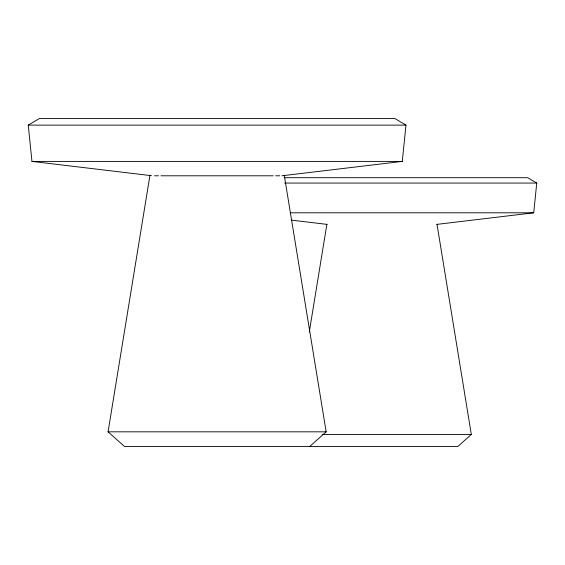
<?xml version="1.0" encoding="UTF-8"?>
<svg xmlns="http://www.w3.org/2000/svg" width="565" height="565" viewBox="0 0 565 565"><rect width="100%" height="100%" fill="white"/><g stroke="black" fill="none" stroke-linecap="round" stroke-linejoin="round"><path stroke-width="0.85" d="M281.921 175.793L402.273 161.406L405.981 125.119L394.864 118.586L39.359 118.586L28.25 125.119L31.951 161.406L151.434 175.687M436.809 224.39L533.713 212.8L536.75 183.06L527.646 177.7L284.089 177.7M436.992 224.192L471.323 434.45L457.918 446.414L124.427 446.414L108.07 431.822L149.979 175.143M309.302 331.93L326.895 224.192M309.804 446.414L326.16 431.822L284.244 175.143M28.25 125.119L405.981 125.119M31.951 161.406L402.273 161.406M154.513 175.793L158.56 175.793M160.99 175.793L273.234 175.793M275.663 175.793L279.71 175.793M284.612 183.06L536.75 183.06M290.339 212.8L533.713 212.8M108.07 431.822L326.16 431.822M322.269 434.45L471.323 434.45M291.286 220.11L327.079 224.39"/></g></svg>
